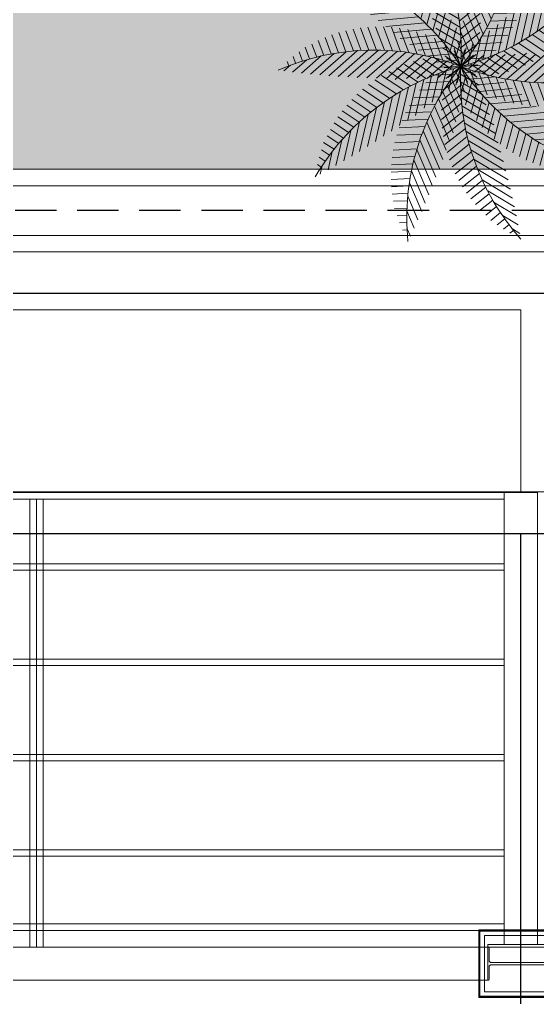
# Model space of a CAD drawing. Header units: inches. Extents: x 139 to 559, y -1 to 295.
# Drawn here: x 205.06 to 208.19, y 186.87 to 192.78 of the extents above; entities that cross this region are included whole.
import ezdxf

# ---------------------------------------------------------------- set-up
doc = ezdxf.new("R2010")
doc.units = ezdxf.units.IN
doc.header["$MEASUREMENT"] = 0
doc.linetypes.add('$0$HIDDEN', pattern=[0.375, 0.25, -0.125])
for name, color, linetype, lineweight in [('ars', 11, 'Continuous', 0), ('ARSIR', 31, 'Continuous', 5), ('ARSIR BETON', 8, 'Continuous', 5), ('ATAP', 3, 'Continuous', 20), ('besi siku', 70, 'Continuous', 9), ('DINDING2', 146, 'Continuous', 5), ('POHON', 98, 'Continuous', 5), ('RUMPUT', 93, 'Continuous', 0), ('SANITAIR', 15, 'Continuous', 9), ('WF', 6, 'Continuous', 9)]:
    doc.layers.add(name, color=color, linetype=linetype, lineweight=lineweight)
doc.layers.add('as', color=1, linetype='Continuous', plot=False)
doc.layers.add('POLYLINE TPAK', color=4, linetype='Continuous', lineweight=20, plot=False)
pattern_1 = [(86.66968846814034, (37.07979678488971, 226.1472495293129), (-0.5066041251576352, 0.5692059985833484), [0.1428749999999999, -0.9347549999999997]), (41.66968846814034, (37.07979678488971, 226.1472495293129), (-0.5066044704663831, 0.5692063865624448), [0.142875, -0.6191249999999999]), (131.6696884681403, (37.07979678488971, 226.1472495293129), (-0.5692063865624448, -0.5066044704663831), [0.142875, -0.6191249999999999])]

# ---------------------------------------------------------------- blocks, each defined once
blk = doc.blocks.new('A$C08441736')
at = {"color": 82}
for p, q in [((0.00566543442131916, 0.7472691270879961), (-0.01974977966399287, 0.7762908332818126)), ((0.02946861037508409, 0.6757506528826956), (-0.02457915258065034, 0.7374679491316772)), ((0.002807607753356147, 0.754835075970675), (0.02185684412925323, 0.7619937811421488)), ((0.01379679417151334, 0.7247020872500829), (0.04359233046906254, 0.735899253140165)), ((0.0458468585029489, 0.6127107251555899), (-0.02907458873705928, 0.6982637416328613)), ((0.02386531215934951, 0.694223111229878), (0.0635082221866233, 0.7091209212745626)), ((0.05716982247656041, 0.5554434409701418), (-0.03322720528564879, 0.6586680674360558)), ((0.03300972796386568, 0.663396857505286), (0.08471192071885575, 0.6828265473546931)), ((0.04122395243398194, 0.6322210377726624), (0.09819646773402912, 0.6536313154269715)), ((0.06473037586848869, 0.5024724642686946), (-0.03702761772409349, 0.6186702103510975)), ((0.04849915342044239, 0.6006923329093283), (0.1130781847703284, 0.624961140150246)), ((0.06932718250917508, 0.4528857985220568), (-0.04046589991924911, 0.578258835697877)), ((0.05482362643432789, 0.5688063443670286), (0.1263643101218606, 0.5956913413390156)), ((0.06018261905938743, 0.5365575281860621), (0.1380715917463536, 0.565828212877685)), ((-0.2666918404893454, 0.4694586146897332), (-0.2208832146974167, 0.538921085503855)), ((-0.2439793741864275, 0.4456416042565444), (-0.1947852091228128, 0.5202377790136552)), ((0.07149513377830788, 0.4060726497225474), (-0.0435315398944694, 0.5374219398200448)), ((0.06455810279627648, 0.5039391092543698), (0.1482035497565011, 0.5353730776249903)), ((-0.2218580361830151, 0.4209282291858905), (-0.1696193169514689, 0.5001410509472464)), ((-0.200342836100985, 0.395295729453753), (-0.1453990903044861, 0.4786103513798315)), ((0.07161347919416881, 0.3615999517524948), (-0.04621339081740766, 0.4961467941175514)), ((0.0679284837784611, 0.4709429725944596), (0.1567506238249644, 0.5043223428088395)), ((0.07026824096025602, 0.4375595273945145), (0.163689771112706, 0.4726673489277514)), ((-0.2101127245220167, 0.4071418029772511), (-0.372629616358495, 0.4440359660337253)), ((-0.1794513575636968, 0.3687174419174998), (-0.1221465939953446, 0.4556122220612632)), ((-0.1592040857932985, 0.3411623035595841), (-0.09989339580207994, 0.4310987948045896)), ((0.06996276013348961, 0.3191473536054466), (-0.04849961653441926, 0.4544198828524945)), ((0.07154747668954241, 0.4037775381134943), (0.1689834745446868, 0.4403939970606863)), ((-0.1808427366245919, 0.3705434598219259), (-0.3511064460506782, 0.4091962853047686)), ((-0.1396248141135347, 0.3125942350821512), (-0.07868207214907451, 0.4050055083272164)), ((0.06675740367071836, 0.2784700003873045), (-0.05037763088962442, 0.4122268338572002)), ((0.07173135968986184, 0.3695839151537894), (0.1725780590376136, 0.4074821161053161)), ((-0.1546065971754947, 0.3346338530685725), (-0.3290151870935644, 0.3742276385647984)), ((-0.1207411503147712, 0.2829713730740712), (-0.05856840823259885, 0.3772477720635225)), ((-0.1025851512842938, 0.2522451076816979), (-0.03962458334714516, 0.3477161360561434)), ((0.06216561230936855, 0.239375821174622), (-0.05183402993761547, 0.3695523411277806)), ((0.07077943387875986, 0.3349634551150816), (0.1744011313708283, 0.3739045006811985)), ((0.2176884335036204, 0.1860479453779104), (0.2015444940145606, 0.363109742610178)), ((-0.1309890458361884, 0.2993187113926867), (-0.3063383194862928, 0.3391260484687246)), ((-0.109672685363675, 0.2645259800958651), (-0.2830572130666493, 0.3038872856454526)), ((-0.0851941248928895, 0.2203588666581467), (-0.02194381955201449, 0.3162692418936382)), ((0.05632212910661626, 0.201710952482209), (-0.05285451600304211, 0.3263800781075639)), ((0.0652728234988227, 0.2643686178915085), (0.1723254554351827, 0.3045990090074687)), ((0.06864475738896336, 0.2998985172383688), (0.174357839285591, 0.3396255052988132)), ((0.1909946142659727, 0.1571190772575214), (0.1752828049587184, 0.329441402647613)), ((-0.09040854061795085, 0.2301991374878546), (-0.2591520271716353, 0.2685068459191602)), ((-0.06861165347830298, 0.1872465633918048), (-0.005647303296973114, 0.2827233270185147)), ((0.04933677223766404, 0.1653499926192856), (-0.05773778463544272, 0.2876187376305334)), ((0.06060019717440474, 0.228349918181625), (0.1681454731998504, 0.2687654450016511)), ((0.1371045743162791, 0.1047715269317349), (0.1223472032746941, 0.2666258649524905)), ((0.1641282827016711, 0.1300822716430443), (0.1490811948779044, 0.2951141348380558)), ((-0.07299716348839803, 0.1962929053761992), (-0.2346015982297304, 0.2329799247907538)), ((-0.1984471868928999, 0.1281982177935803), (-0.2036513190779949, 0.2429689379783546)), ((-0.1655687621803764, 0.1111567338722715), (-0.1707493664402972, 0.2254085746709831)), ((0.04130033747129276, 0.1301892616360024), (-0.05352556702227704, 0.2384712352025399)), ((-0.05288891597233891, 0.1528305920825241), (0.009105190539571244, 0.2468361148369374)), ((0.05455277482815408, 0.1918145699722003), (0.1616118377610208, 0.2320473778573693)), ((0.1099360028843096, 0.08104959586829173), (0.09686678179357529, 0.2243888208647011)), ((-0.05727599994051528, 0.1627703811657349), (-0.2157689012499605, 0.1987510283349651)), ((-0.1326195999610296, 0.09255522143683195), (-0.137720374150896, 0.2050465084469934)), ((-0.09959472175923947, 0.07228388634386779), (-0.1045466232503537, 0.1814919694988762)), ((0.03228879813110013, 0.09614200537512763), (-0.05314224404918914, 0.1936959585963825)), ((-0.03808642008185608, 0.1170192011278894), (0.02209830816702548, 0.2082810509906796)), ((0.04704353628967006, 0.1547298710734003), (0.152452881917973, 0.1943427150100676)), ((0.08263303930145408, 0.05880163686603056), (0.07085864933672183, 0.1879395495720353)), ((-0.2084497039024756, 0.1330942074615751), (-0.3674827582795341, 0.0649008617813762)), ((-0.04311065310889493, 0.1296010544289344), (-0.1834729685027166, 0.1614657430321106)), ((-0.0664881917291849, 0.05021182083096416), (-0.07120346261518751, 0.1542013076864842)), ((0.02236636693141241, 0.0631348991532067), (-0.05225500005033263, 0.1483452531189371)), ((-0.02427630925884795, 0.07970299492074169), (0.03303244322840831, 0.1666038237105476)), ((0.03796959955702172, 0.1170571584173397), (0.1403024369584731, 0.1555138502165159)), ((0.05520453357728686, 0.03793058572341489), (0.04491996894924247, 0.1507285491961639)), ((-0.1744340207131542, 0.1158976401668802), (-0.3267388437476984, 0.05058935890019332)), ((-0.1420112868810523, 0.09801801646857615), (-0.2913836313021894, 0.03396718151438043)), ((-0.03038866646942191, 0.09675939557742495), (-0.1568446064467251, 0.1254670949203301)), ((-0.01901499167739419, 0.06422382698269011), (-0.1294703351128017, 0.08929911241990252)), ((0.01158777512872604, 0.03110544519077084), (-0.05084354363143864, 0.1023959479686183)), ((-0.03329285898968129, 0.02618132102906184), (-0.03765503533060026, 0.1223837429535486)), ((-0.01154549432744162, 0.04075018516845842), (0.04147179572232251, 0.1211436023264926)), ((0.02765802895538512, 0.01835371044935618), (0.01905353725850189, 0.1127251471825726)), ((0.0272082982269601, 0.07875033395588431), (0.1246510784902195, 0.1153693417328074)), ((0.06695644472972218, -0.001761922239592681), (0.1249370365837962, 0.09553866255534753)), ((0.1014142680523294, -0.0009989583318413511), (0.1677939470728966, 0.1103966204414351)), ((0.1365798517828074, 0.0009517392532594475), (0.2102593123450726, 0.1245975036519857)), ((-0.1992842312047717, -0.007391189908092856), (-0.2706309751609296, 0.08199540815473581)), ((-0.1110548394786971, 0.07950964940775544), (-0.2433399320319482, 0.02278582504208476)), ((-0.161694104339016, -0.003073097961526829), (-0.2319414368590564, 0.08493610510473634)), ((-0.08145869335140878, 0.06041798539996412), (-0.2006376601337222, 0.009314065454344638)), ((-0.1230612248246859, -6.141618461915309e-05), (-0.1912582979951011, 0.08537912434360319)), ((-0.08330384480947411, 0.001541437820726751), (-0.148242065856462, 0.08289913323579677)), ((-0.04232348310050116, 0.001612082126875986), (-0.1023989227347981, 0.07687745344270765)), ((-0.008908614943104763, 0.03197595710442906), (-0.1013201189626472, 0.05295497694084384)), ((1.894704264335178e-14, -1.880081052944987e-13), (-0.0529633832140553, 0.06635504838595584)), ((1.894789002596298e-14, -1.860837407444866e-13), (-0.04888597462231965, 0.05582303527801274)), ((1.894704264335178e-14, -1.880081052944987e-13), (-0.006737627381290692, 0.0738962391444137)), ((1.894704264335178e-14, -1.880081052944987e-13), (-0.003845758243248748, 0.08481345737150472)), ((1.894704264335178e-14, -1.880081052944987e-13), (0.04674081566398187, 0.07087600834448317)), ((1.894704264335178e-14, -1.880081052944987e-13), (0.03798426451583729, 0.06374359129837201)), ((0.01461185675095773, 0.03975386362128421), (0.1047578103838111, 0.07363072313024543)), ((0.03316385578291256, -0.001408517864099476), (0.08167281452160252, 0.07999717155953721)), ((0.06830026056613134, 0.04771772204520906), (0.1686572385031047, 0.02006769247275918)), ((0.0995225227043431, 0.07238325981776446), (0.2049158035362443, 0.04334564438093465)), ((-0.1014142680522915, 0.0009989583314653347), (-0.1677939470728587, -0.1103966204418111)), ((-0.05313326976122303, 0.04078143579230484), (-0.1572324026970039, -0.003856254058410107)), ((-0.03518797518921551, -0.0235729173552091), (-0.1280299020656827, 0.002006589685229696)), ((-0.06695644472968436, 0.001761922239216664), (-0.1249370365837583, -0.09553866255572348)), ((-0.02600221689933929, 0.02063274022693533), (-0.1130958525943055, -0.01671299540492519)), ((1.894704264335178e-14, -1.880081052944987e-13), (-0.0818507959562948, 0.02255126624202327)), ((-0.03316385578287466, 0.001408517863723459), (-0.0816728145215647, -0.07999717155991322)), ((1.894704264335178e-14, -1.880081052944987e-13), (-0.07236154113076028, 0.01642732929051107)), ((1.894789002596298e-14, -1.860837407444866e-13), (0.0794739866494738, 0.02986633311671155)), ((1.894704264335178e-14, -1.880081052944987e-13), (0.06819745840560268, 0.02924305814128713)), ((0.02600221689937713, -0.02063274022731134), (0.1130958525943282, 0.01671299540454924)), ((0.03518797518925335, 0.02357291735483309), (0.1280299020657205, -0.00200658968560566)), ((0.05313326976126087, -0.04078143579268079), (0.1572324026970265, 0.003856254058034097)), ((0.1230612248247237, 6.141618424319036e-05), (0.1912582979951389, -0.08537912434397919)), ((0.1616941043390538, 0.003073097961150812), (0.2319414368590942, -0.08493610510511235)), ((-0.2092430108197768, -0.0087665843703575), (-0.2940729563988652, -0.1511246226212385)), ((-0.1725030890191331, -0.004173899009777032), (-0.2556997179623468, -0.143790974142743)), ((-0.1365798517827696, -0.0009517392536354101), (-0.2102593123450347, -0.1245975036523617)), ((-0.06830026056609352, -0.04771772204558507), (-0.1686572385030668, -0.0200676924731352)), ((-0.01461185675091989, -0.03975386362166015), (-0.1047578103837733, -0.07363072313062144)), ((1.894621879914643e-14, -1.898790152736771e-13), (-0.07947398664943592, -0.02986633311708757)), ((1.894704264335178e-14, -1.880081052944987e-13), (-0.06819745840558004, -0.02924305814166313)), ((-0.05520453357724902, -0.03793058572379085), (-0.04491996894920457, -0.1507285491965398)), ((1.894704264335178e-14, -1.880081052944987e-13), (-0.04674081566394403, -0.07087600834485912)), ((0.01154549432747946, -0.04075018516883443), (-0.04147179572228465, -0.1211436023268686)), ((1.894704264335178e-14, -1.880081052944987e-13), (-0.03798426451579944, -0.06374359129874796)), ((-0.02765802895534727, -0.01835371044973219), (-0.01905353725846404, -0.1127251471829486)), ((-0.01158777512868821, -0.03110544519114685), (0.05084354363147653, -0.1023959479689942)), ((1.894704264335178e-14, -1.880081052944987e-13), (0.07236154113079812, -0.01642732929088709)), ((1.894704264335178e-14, -1.880081052944987e-13), (0.003845758243286589, -0.08481345737188073)), ((1.894704264335178e-14, -1.880081052944987e-13), (0.05296338321409319, -0.06635504838633179)), ((1.894704264335178e-14, -1.880081052944987e-13), (0.08185079595633261, -0.02255126624239929)), ((1.894704264335178e-14, -1.880081052944987e-13), (0.006737627381328533, -0.07389623914478972)), ((1.894621879914643e-14, -1.898790152736771e-13), (0.04888597462235755, -0.05582303527838876)), ((0.008908614943142603, -0.03197595710480507), (0.101320118962685, -0.05295497694121985)), ((0.03329285898971913, -0.02618132102943786), (0.0376550353306381, -0.1223837429539246)), ((0.042323483100539, -0.001612082127252002), (0.102398922734836, -0.07687745344308365)), ((0.08145869335144662, -0.06041798540034014), (0.2006376601337449, -0.009314065454720648)), ((0.08330384480951193, -0.001541437821102714), (0.1482420658564999, -0.08289913323617279)), ((-0.1290069566399915, -0.0975275983894172), (-0.2375687540865585, -0.06761700351559412)), ((-0.09952252270430527, -0.07238325981814046), (-0.2049158035362065, -0.04334564438131067)), ((-0.0272082982269222, -0.07875033395626028), (-0.1246510784901816, -0.1153693417331834)), ((-0.1099360028842717, -0.08104959586866774), (-0.09686678179353746, -0.2243888208650771)), ((-0.08263303930141624, -0.05880163686640657), (-0.07085864933668401, -0.1879395495724113)), ((0.02427630925888579, -0.07970299492111771), (-0.03303244322837047, -0.1666038237109236)), ((-0.02236636693137457, -0.06313489915358272), (0.05225500005037047, -0.1483452531193132)), ((0.01901499167743204, -0.06422382698306607), (0.1294703351128396, -0.08929911242027852)), ((0.06648819172920754, -0.05021182083134016), (0.07120346261522535, -0.1542013076868602)), ((0.0995947217592773, -0.07228388634424375), (0.1045466232503763, -0.1814919694992523)), ((-0.1832473036460108, -0.1491190622882713), (-0.2940089102437767, -0.1186023831208163)), ((-0.1568798973308638, -0.1231159303609666), (-0.2671407497786227, -0.09273721735528798)), ((-0.03796959955698388, -0.1170571584177157), (-0.1403024369584352, -0.1555138502168919)), ((-0.1371045743162412, -0.1047715269321109), (-0.1223472032746563, -0.2666258649528666)), ((-0.03228879813106229, -0.09614200537550363), (0.05314224404922698, -0.1936959585967586)), ((0.03808642008189392, -0.1170192011282654), (-0.02209830816698764, -0.2082810509910556)), ((0.03038866646945975, -0.09675939557780096), (0.156844606446763, -0.1254670949207062)), ((0.1326195999610523, -0.0925552214372079), (0.1377203741509186, -0.2050465084473693)), ((0.1655687621804142, -0.1111567338726474), (0.170749366440335, -0.2254085746713592)), ((0.1984471868929226, -0.1281982177939563), (0.2036513190780176, -0.2429689379787305)), ((-0.208198798247044, -0.1755123016258908), (-0.3184530273680514, -0.1451354134577721)), ((-0.1909946142659348, -0.1571190772578974), (-0.1752828049586806, -0.3294414026479889)), ((-0.1641282827016333, -0.1300822716434203), (-0.1490811948778664, -0.2951141348384319)), ((-0.04704353628963222, -0.1547298710737763), (-0.1524528819179351, -0.1943427150104436)), ((-0.0493367722376262, -0.1653499926196616), (0.05773778463548056, -0.2876187376309095)), ((-0.04130033747125492, -0.1301892616363784), (0.05352556702231488, -0.2384712352029159)), ((0.05288891597237674, -0.1528305920829001), (-0.009105190539533351, -0.2468361148373134)), ((0.04311065310893277, -0.1296010544293104), (0.1834729685027544, -0.1614657430324866)), ((0.05727599994055312, -0.1627703811661109), (0.2157689012499985, -0.1987510283353411)), ((-0.2176884335035826, -0.1860479453782864), (-0.2015444940145227, -0.363109742610554)), ((-0.05455277482811623, -0.1918145699725763), (-0.161611837760983, -0.2320473778577454)), ((-0.05632212910657841, -0.201710952482585), (0.05285451600308001, -0.32638007810794)), ((0.06861165347834079, -0.1872465633921809), (0.005647303297010955, -0.2827233270188906)), ((-0.2441911696789043, -0.2170725541608021), (-0.2278642914922323, -0.396140767150665)), ((-0.0606001971743669, -0.228349918182001), (-0.1681454731998125, -0.2687654450020271)), ((-0.06216561230933071, -0.2393758211749979), (0.05183402993765331, -0.3695523411281566)), ((0.08519412489292738, -0.2203588666585228), (0.02194381955205233, -0.3162692418940143)), ((0.1025851512843316, -0.252245107682074), (0.03962458334718306, -0.3477161360565194)), ((-0.06864475738892553, -0.2998985172387449), (-0.1743578392855532, -0.3396255052991892)), ((-0.06527282349878487, -0.2643686178918845), (-0.1723254554351449, -0.3045990090078449)), ((-0.06675740367068055, -0.2784700003876805), (0.05037763088966226, -0.4122268338575761)), ((0.1207411503148091, -0.2829713730744472), (0.05856840823263669, -0.3772477720638985)), ((-0.07077943387872196, -0.3349634551154577), (-0.1744011313707905, -0.3739045006815744)), ((-0.06996276013345179, -0.3191473536058225), (0.04849961653445711, -0.4544198828528705)), ((0.1396248141135725, -0.3125942350825272), (0.0786820721491124, -0.4050055083275924)), ((-0.07173135968982401, -0.3695839151541656), (-0.1725780590375757, -0.4074821161056921)), ((-0.071613479194131, -0.361599951752871), (0.0462133908174455, -0.4961467941179275)), ((-0.0715474766895046, -0.4037775381138702), (-0.168983474544649, -0.4403939970610622)), ((-0.07149513377826998, -0.4060726497229234), (0.0435315398945073, -0.5374219398204205)), ((-0.07026824096021819, -0.4375595273948904), (-0.1636897711126681, -0.4726673489281273)), ((-0.06792848377842325, -0.4709429725948356), (-0.1567506238249265, -0.5043223428092157)), ((-0.06932718250913726, -0.4528857985224329), (0.04046589991928696, -0.5782588356982526)), ((-0.06455810279623866, -0.5039391092547456), (-0.1482035497564632, -0.5353730776253665)), ((-0.06473037586845086, -0.5024724642690706), (0.03702761772413133, -0.6186702103514737)), ((-0.06018261905934958, -0.5365575281864384), (-0.1380715917463158, -0.5658282128780614)), ((-0.05716982247652257, -0.555443440970518), (0.03322720528568663, -0.6586680674364314)), ((-0.05482362643429005, -0.568806344367405), (-0.1263643101218227, -0.5956913413393919)), ((-0.04849915342040454, -0.600692332909704), (-0.1130781847702906, -0.6249611401506217)), ((-0.0412239524339441, -0.6322210377730381), (-0.0981964677339913, -0.6536313154273468)), ((-0.04584685850291106, -0.6127107251559655), (0.02907458873709712, -0.698263741633237)), ((-0.03300972796382784, -0.6633968575056617), (-0.08471192071881792, -0.6828265473550683)), ((-0.02946861037504625, -0.6757506528830713), (0.02457915258068824, -0.737467949132053)), ((-0.02386531215931166, -0.6942231112302543), (-0.06350822218658542, -0.7091209212749394)), ((-0.01379679417147544, -0.7247020872504593), (-0.0435923304690247, -0.7358992531405402)), ((-0.002807607753318306, -0.7548350759710502), (-0.02185684412921539, -0.7619937811425244)), ((-0.005665434421281318, -0.7472691270883718), (0.01974977966403072, -0.7762908332821878))]:
    blk.add_line(p, q, dxfattribs=at)
at = {"color": 60}
for p, q in [((-0.4346503396685519, 0.6078834819865543), (-0.4722702106763222, 0.6164238474799085)), ((-0.4414095231827273, 0.6123246748421789), (-0.430206148550073, 0.6293130491928041)), ((-0.4148073582386272, 0.5944058565871884), (-0.3972837919950631, 0.6209779309009567)), ((-0.3887466634686426, 0.5756659734013995), (-0.3654315885858285, 0.6110200727785069)), ((-0.363229458356432, 0.5561019630160045), (-0.3328219909212946, 0.6022106987121744)), ((-0.3733556613975053, 0.5640149767260447), (-0.4533577366831734, 0.5821768402535614)), ((-0.3382593240975297, 0.5357083950413065), (-0.3047522364602044, 0.5865172777972973)), ((-0.3138414551194256, 0.5144773928435397), (-0.2758607682640374, 0.5720698725694441)), ((-0.3230514405004126, 0.5226414965785995), (-0.4339509659352039, 0.5478176190606636)), ((-0.2899827351508087, 0.4923985181964611), (-0.2479077109864554, 0.5561994964509658)), ((-0.2802301051360021, 0.4829667616867919), (-0.4140367499466888, 0.5133431989660305)), ((-0.2429779300504193, 0.4445563231096279), (-0.3936011976771809, 0.478750426461771)), ((-0.5563052948824146, 0.2317495751548699), (-0.5594302839842005, 0.3006673576068714)), ((-0.5240255480589879, 0.2279111940848522), (-0.5274874125711245, 0.3042583484441464)), ((-0.491699081493399, 0.2230424666932987), (-0.49546814067111, 0.3061644207214747)), ((-0.4593250227838573, 0.2171241532336738), (-0.4633726386229604, 0.3063893310507857)), ((-0.4269023269998735, 0.2101332090525522), (-0.4312004438009683, 0.3049228767928281)), ((-0.3944297591742044, 0.202042398469275), (-0.3989504411586888, 0.3017404669722721)), ((-0.6849691985851705, 0.2370667918199288), (-0.6864110090965113, 0.2688641453210852)), ((-0.6528706266647502, 0.2372239999003084), (-0.6547889530813504, 0.2795303242894115)), ((-0.620727337299771, 0.2363950198650831), (-0.6232292142329074, 0.2915708315503603)), ((-0.588539035835346, 0.2345733534627402), (-0.5912959444741592, 0.2953735750380471)), ((-0.3619058725549101, 0.1928198151538613), (-0.3666208152391661, 0.2968020639242324)), ((-0.329328981651264, 0.1824282876857593), (-0.3342089686970002, 0.2900503863975439)), ((-0.2966971287873315, 0.1708246419350327), (-0.3017113984133021, 0.2814081774230847)), ((-0.2640080424390449, 0.157958782238638), (-0.2691235144728948, 0.2707742120800619)), ((-0.7089444572266999, 0.2363070079658156), (-0.7443994730843609, 0.2211039034165961)), ((-0.7170232192209041, 0.2359270600741236), (-0.717945014652461, 0.2562561220155823)), ((-0.6335707604084437, 0.2368447496239568), (-0.7089690744354248, 0.2045139658615422)), ((-0.5685550693472079, 0.2329409802396235), (-0.6730728235969493, 0.1881237856432602)), ((-0.5105916572575674, 0.2260131948754874), (-0.636698328719612, 0.1719386763844936)), ((-0.457876925206159, 0.2168347764362963), (-0.5998324981302456, 0.1559642517924772)), ((-0.4092967122546379, 0.2058834769359668), (-0.5624614845636171, 0.1402064495720067)), ((-0.3641048282554302, 0.1934792625782319), (-0.5245706234847167, 0.124671557873195)), ((-0.3217722083090735, 0.1798489962987059), (-0.4861443647148828, 0.1093662446098275)), ((-0.2819074884503658, 0.1651604948966784), (-0.4471661964509221, 0.09429759004026869)), ((-0.2442115362266202, 0.1495420263151125), (-0.4076185606130202, 0.07947312306601757)), ((-0.3404412246288664, -0.03619415831529195), (-0.4094972252768989, 0.05032248745545059)), ((-0.3064328356548943, -0.02738869459048499), (-0.3768825853563751, 0.0608741063589372)), ((-0.2715999084817916, -0.01961625158259373), (-0.342942366666614, 0.06976497706184238)), ((-0.2359001684716202, -0.01292979297101145), (-0.3075709365699105, 0.07686275796575437)), ((-0.4378579204172777, -0.06838426156197583), (-0.5001162833170136, 0.009615979962525544)), ((-0.406124644958314, -0.05672842729414657), (-0.4710583460448183, 0.02462360529919397)), ((-0.373661399998832, -0.04598713357464386), (-0.4408680748947155, 0.03821258883663761)), ((-0.4992241245611433, -0.09432734454596081), (-0.5549674696258389, -0.02448942758320402)), ((-0.4688844387791969, -0.0809255547738465), (-0.5280776570825246, -0.006765472349100759)), ((-0.3251468521595958, -0.03208341705117194), (-0.4171917849912998, -0.1865493427264099)), ((-0.2854698806958132, -0.02256189877154273), (-0.3764834724505218, -0.1752970713326047)), ((-0.2468701652410948, -0.01484818610936702), (-0.3354475660041987, -0.1634950456578043)), ((-0.5862794201218243, -0.1394987033646671), (-0.629316445558383, -0.08557986865397967)), ((-0.5579084125819138, -0.1236304597506659), (-0.6055848511913504, -0.0638991473074784)), ((-0.5288939856040719, -0.1085683226454243), (-0.5808010772511347, -0.04353664663064008)), ((-0.4521432673895602, -0.0740153395728999), (-0.5374521830281342, -0.2171771651843196)), ((-0.4082912509606168, -0.05748743685212229), (-0.4976666522472903, -0.2074734672355831)), ((-0.3660317725036853, -0.04363206421474832), (-0.4575829184543325, -0.1972693375642124)), ((-0.6140168395901312, -0.1561607362835934), (-0.6519846991089558, -0.1085927940072137)), ((-0.5459245506788617, -0.1172697304723576), (-0.6161627865019045, -0.2351405765952933)), ((-0.4978824975974162, -0.09371028489277178), (-0.5769481718542878, -0.2263949660316391)), ((-0.6676202007313253, -0.1918294786155644), (-0.6940391929577484, -0.1587305071919969)), ((-0.6411284711408209, -0.1736067861031608), (-0.6755840604894219, -0.1304391831356838)), ((-0.5968899861794228, -0.1457350731782327), (-0.6551037395485063, -0.2434269397976124)), ((-0.69349608631894, -0.210823729818719), (-0.713352550975188, -0.1859466054152893)), ((-0.6517833632214599, -0.1807921217775889), (-0.6937783227259042, -0.251266292315614)), ((-0.2541483438338258, -0.2293880202834584), (-0.3608690303834959, -0.1999846823218154)), ((-0.2318107009195955, -0.202274620993601), (-0.3406853184016512, -0.1722778389566167)), ((-0.7124458882600825, -0.2255307113181309), (-0.7321934379816866, -0.2586702167066561)), ((-0.7187584162395336, -0.2305866727764757), (-0.7314532872111205, -0.2146819339464287)), ((-0.2952176066566393, -0.2846083386441922), (-0.3955675993456801, -0.2569602336246496)), ((-0.2752678638307094, -0.2568370328548024), (-0.3791305610373901, -0.2282211188618342)), ((-0.2704796405642869, -0.2504471591975931), (-0.2542403500156027, -0.4285547377269868)), ((-0.3140392383043259, -0.312690457972206), (-0.4102547035755286, -0.2861814845578732)), ((-0.2965242931080978, -0.2864958893311791), (-0.2806709349187787, -0.4603706796242677)), ((-0.331768631740796, -0.3410735072351502), (-0.423247154057986, -0.3158696410037347)), ((-0.3222864621661106, -0.3256428120538776), (-0.3071544149037746, -0.4916064844206778)), ((-0.3640693636594019, -0.3987097028352407), (-0.4442877430237913, -0.3766081947261427)), ((-0.3484365787600016, -0.3697490027776745), (-0.4345835898821888, -0.3460140572455189)), ((-0.3477138783101615, -0.3684612024883379), (-0.333689253677141, -0.5222790017136537)), ((-0.3786892261080589, -0.4279494800062646), (-0.4523694597285379, -0.4076493406398701)), ((-0.372732821033868, -0.4157596046313969), (-0.3602740024433135, -0.5524041214500148)), ((-0.4049610802862936, -0.4872467324778954), (-0.4636374588290114, -0.4710804066751427)), ((-0.3923147337792898, -0.4574632185855199), (-0.4588251146085605, -0.439138493841835)), ((-0.3972332158355573, -0.46874528199504), (-0.3869072931496984, -0.5819968480132836)), ((-0.4166403201613288, -0.517296700457711), (-0.4698887578966611, -0.5026258633287484)), ((-0.4273615496945791, -0.5476106163445356), (-0.4681900506488457, -0.5363616799776756)), ((-0.4210368745856009, -0.5293725475583927), (-0.4135878323929841, -0.6110713670554606)), ((-0.4371310401439066, -0.5781867523017277), (-0.467817664342799, -0.5697320729757973)), ((-0.4459523279547244, -0.6090241339792879), (-0.4655712652379818, -0.6036187879115458)), ((-0.4438172051232492, -0.6012233643855909), (-0.4403143959096517, -0.6396411059253447))]:
    blk.add_line(p, q, dxfattribs=at)
for p, q in [((0.4210368745856388, 0.5293725475580164), (0.4135878323930219, 0.6110713670550849)), ((0.443817205123287, 0.6012233643852146), (0.4403143959096895, 0.6396411059249685)), ((0.4459523279547622, 0.6090241339789123), (0.4655712652380195, 0.6036187879111705)), ((0.3972332158355951, 0.4687452819946641), (0.3869072931497362, 0.5819968480129079)), ((0.4371310401439444, 0.578186752301352), (0.4678176643428367, 0.5697320729754211)), ((0.3477138783101993, 0.3684612024879618), (0.3336892536771788, 0.5222790017132776)), ((0.3727328210339059, 0.4157596046310209), (0.3602740024433514, 0.5524041214496391)), ((0.4166403201613667, 0.517296700457335), (0.469888757896699, 0.5026258633283724)), ((0.4273615496946168, 0.5476106163441588), (0.4681900506488836, 0.5363616799772989)), ((0.3222864621661484, 0.3256428120535016), (0.3071544149038124, 0.4916064844203019)), ((0.4049610802863314, 0.4872467324775193), (0.4636374588290492, 0.4710804066747669)), ((0.2965242931081357, 0.2864958893308029), (0.2806709349188165, 0.4603706796238918)), ((0.3923147337793276, 0.4574632185851439), (0.4588251146085983, 0.439138493841459)), ((0.2704796405643247, 0.2504471591972171), (0.2542403500156405, 0.4285547377266107)), ((0.3640693636594397, 0.3987097028348645), (0.4442877430238291, 0.3766081947257667)), ((0.3786892261080968, 0.4279494800058887), (0.4523694597285758, 0.4076493406394942)), ((0.3484365787600394, 0.3697490027772984), (0.4345835898822267, 0.3460140572451428)), ((0.3140392383043638, 0.3126904579718301), (0.4102547035755663, 0.2861814845574973)), ((0.3317686317408338, 0.3410735072347742), (0.4232471540580238, 0.3158696410033587)), ((0.2952176066566772, 0.284608338643816), (0.3955675993457179, 0.2569602336242737)), ((0.7124458882601197, 0.2255307113177548), (0.7321934379817249, 0.2586702167062801)), ((0.2541483438338636, 0.2293880202830823), (0.3608690303835338, 0.1999846823214394)), ((0.2752678638307473, 0.2568370328544263), (0.3791305610374278, 0.2282211188614582)), ((0.4521432673895981, 0.07401533957252389), (0.5374521830281724, 0.2171771651839435)), ((0.4978824975974539, 0.09371028489239577), (0.5769481718543261, 0.226394966031263)), ((0.5459245506788996, 0.1172697304719816), (0.6161627865019422, 0.2351405765949172)), ((0.59688998617946, 0.1457350731778567), (0.6551037395485446, 0.2434269397972364)), ((0.651783363221497, 0.1807921217772128), (0.6937783227259419, 0.251266292315238)), ((0.718758416239572, 0.2305866727760996), (0.7314532872111578, 0.2146819339460527)), ((0.2081987982470818, 0.1755123016255148), (0.3184530273680892, 0.145135413457396)), ((0.2318107009196335, 0.2022746209932249), (0.3406853184016891, 0.1722778389562407)), ((0.2854698806958511, 0.02256189877116677), (0.3764834724505595, 0.1752970713322287)), ((0.3251468521596336, 0.03208341705079592), (0.4171917849913377, 0.1865493427260339)), ((0.3660317725037233, 0.04363206421437232), (0.4575829184543703, 0.1972693375638365)), ((0.4082912509606546, 0.05748743685174628), (0.497666652247328, 0.2074734672352071)), ((0.6411284711408594, 0.1736067861027848), (0.6755840604894607, 0.1304391831353078)), ((0.6676202007313635, 0.1918294786151884), (0.6940391929577862, 0.1587305071916209)), ((0.6934960863189783, 0.2108237298183429), (0.7133525509752264, 0.1859466054149133)), ((0.1832473036460486, 0.1491190622878953), (0.2940089102438145, 0.1186023831204403)), ((0.2092430108198146, 0.008766584369981484), (0.294072956398903, 0.1511246226208625)), ((0.2468701652411326, 0.014848186108991), (0.3354475660042364, 0.1634950456574283)), ((0.5862794201218626, 0.1394987033642911), (0.6293164455584208, 0.08557986865360372)), ((0.6140168395901695, 0.1561607362832174), (0.6519846991089936, 0.1085927940068377)), ((0.1568798973309017, 0.1231159303605907), (0.2671407497786605, 0.09273721735491203)), ((0.4992241245611811, 0.09432734454558485), (0.5549674696258761, 0.02448942758282805)), ((0.5288939856041098, 0.1085683226450482), (0.5808010772511726, 0.04353664663026406)), ((0.5579084125819516, 0.1236304597502899), (0.605584851191388, 0.06389914730710237)), ((0.3736613999988698, 0.04598713357426791), (0.4408680748947533, -0.03821258883701362)), ((0.4061246449583518, 0.05672842729377055), (0.4710583460448561, -0.02462360529956994)), ((0.4378579204173155, 0.06838426156159981), (0.5001162833170516, -0.009615979962901559)), ((0.4688844387792347, 0.08092555477347049), (0.5280776570825624, 0.006765472348724742)), ((0.1992842312048095, 0.00739118990771684), (0.2706309751609675, -0.08199540815511178)), ((0.235900168471658, 0.01292979297063549), (0.3075709365699483, -0.07686275796613037)), ((0.2715999084818294, 0.01961625158221772), (0.3429423666666518, -0.0697649770622184)), ((0.3064328356549322, 0.02738869459010897), (0.3768825853564128, -0.06087410635931321)), ((0.3404412246289042, 0.03619415831491594), (0.4094972252769367, -0.05032248745582661)), ((0.1420112868810749, -0.09801801646895214), (0.2913836313022273, -0.03396718151475638)), ((0.1744340207131768, -0.1158976401672562), (0.3267388437477362, -0.05058935890056934)), ((0.2084497039024983, -0.1330942074619511), (0.3674827582795719, -0.06490086178175221)), ((0.2442115362266581, -0.1495420263154885), (0.4076185606130427, -0.07947312306639358)), ((0.2819074884503884, -0.1651604948970545), (0.4471661964509447, -0.09429759004064463)), ((0.3217722083091114, -0.1798489962990819), (0.4861443647149206, -0.1093662446102035)), ((0.3641048282554528, -0.193479262578608), (0.5245706234847395, -0.1246715578735709)), ((0.2640080424390825, -0.157958782239014), (0.2691235144729175, -0.2707742120804379)), ((0.2966971287873541, -0.1708246419354087), (0.3017113984133247, -0.2814081774234606)), ((0.4092967122546757, -0.2058834769363428), (0.5624614845636399, -0.1402064495723827)), ((0.4578769252061968, -0.2168347764366723), (0.5998324981302683, -0.1559642517928532)), ((0.3293289816512867, -0.1824282876861354), (0.334208968697038, -0.2900503863979199)), ((0.3619058725549328, -0.1928198151542373), (0.3666208152392038, -0.2968020639246085)), ((0.394429759174227, -0.2020423984696511), (0.3989504411587266, -0.3017404669726481)), ((0.4269023269999113, -0.2101332090529282), (0.431200443800991, -0.3049228767932042)), ((0.5105916572575901, -0.2260131948758635), (0.6366983287196347, -0.1719386763848696)), ((0.5685550693472458, -0.2329409802399996), (0.673072823596987, -0.1881237856436362)), ((0.6335707604084667, -0.2368447496243328), (0.708969074435462, -0.2045139658619183)), ((0.09040854061798867, -0.2301991374882306), (0.2591520271716731, -0.2685068459195361)), ((0.4593250227838951, -0.2171241532340497), (0.4633726386229829, -0.3063893310511618)), ((0.4916990814934368, -0.2230424666936746), (0.4954681406711478, -0.3061644207218509)), ((0.5240255480590108, -0.2279111940852281), (0.5274874125711473, -0.3042583484445224)), ((0.5563052948824374, -0.231749575155246), (0.5594302839842377, -0.3006673576072473)), ((0.588539035835368, -0.2345733534631163), (0.5912959444741965, -0.2953735750384232)), ((0.6207273372997945, -0.2363950198654592), (0.6232292142329302, -0.2915708315507362)), ((0.6528706266647729, -0.2372239999006843), (0.6547889530813883, -0.2795303242897875)), ((0.6849691985851933, -0.2370667918203047), (0.6864110090965334, -0.2688641453214613)), ((0.7089444572267227, -0.2363070079661916), (0.7443994730843981, -0.2211039034169722)), ((0.7170232192209269, -0.2359270600744996), (0.7179450146524837, -0.2562561220159583)), ((0.1096726853637128, -0.2645259800962412), (0.2830572130666871, -0.3038872856458287)), ((0.1309890458362263, -0.2993187113930626), (0.3063383194863306, -0.3391260484691007)), ((0.1592040857933363, -0.3411623035599601), (0.09989339580211777, -0.4310987948049655)), ((0.1546065971755325, -0.3346338530689485), (0.3290151870936022, -0.3742276385651744)), ((0.1794513575637346, -0.3687174419178759), (0.1221465939953824, -0.4556122220616392)), ((0.1808427366246298, -0.3705434598223019), (0.3511064460507161, -0.4091962853051446)), ((0.2003428361010228, -0.395295729454129), (0.145399090304524, -0.4786103513802077)), ((0.221858036183053, -0.4209282291862666), (0.1696193169515067, -0.5001410509476226)), ((0.2101127245220545, -0.407141802977627), (0.3726296163585328, -0.4440359660341012)), ((0.2439793741864654, -0.4456416042569203), (0.1947852091228507, -0.5202377790140312)), ((0.2666918404893831, -0.4694586146901093), (0.2208832146974547, -0.5389210855042312)), ((0.2429779300504573, -0.4445563231100041), (0.3936011976772187, -0.4787504264621469)), ((0.2899827351508465, -0.4923985181968373), (0.2479077109864934, -0.5561994964513423)), ((0.3138414551194633, -0.5144773928439155), (0.2758607682640752, -0.5720698725698198)), ((0.2802301051360399, -0.482966761687168), (0.4140367499467266, -0.5133431989664067)), ((0.3382593240975675, -0.5357083950416829), (0.3047522364602423, -0.5865172777976742)), ((0.3230514405004505, -0.5226414965789756), (0.4339509659352417, -0.5478176190610399)), ((0.3632294583564698, -0.5561019630163806), (0.3328219909213325, -0.6022106987125505)), ((0.3887466634686803, -0.5756659734017756), (0.3654315885858663, -0.6110200727788831)), ((0.3733556613975431, -0.5640149767264204), (0.4533577366832112, -0.5821768402539382)), ((0.414807358238665, -0.5944058565875653), (0.397283791995101, -0.6209779309013318)), ((0.4414095231827649, -0.612324674842555), (0.4302061485501108, -0.6293130491931801)), ((0.4346503396685897, -0.6078834819869304), (0.47227021067636, -0.6164238474802852))]:
    blk.add_line(p, q)
at = {"color": 106}
for p, q in [((0.2441911696789422, 0.2170725541604261), (0.2278642914922701, 0.3961407671502891)), ((0.172503089019171, 0.004173899009401015), (0.2556997179623846, 0.143790974142367)), ((0.1290069566400294, 0.09752759838904125), (0.2375687540865964, 0.0676170035152181)), ((0.1110548394787197, -0.07950964940813138), (0.2433399320319709, -0.02278582504246077)), ((0.2312590850178831, -0.1437725398336555), (0.2364393780809248, -0.2580175175684619)), ((0.07299716348843588, -0.1962929053765752), (0.2346015982297682, -0.2329799247911298))]:
    blk.add_line(p, q, dxfattribs=at)
at = {"color": 85}
blk.add_line((-0.2312590850178605, 0.1437725398332795), (-0.2364393780809022, 0.2580175175680859), dxfattribs=at)
at = {"color": 82}
for centre, start, end in [((-0.9753237262941856, 0.3810504743363788), 338.6598460027291, 23.6829047089455), ((-1.013029318783155, -0.2650045930739457), 14.65984600272911, 59.68290470894551), ((-0.6637921430971282, -0.8098369131049169), 50.6598460027291, 95.6829047089455), ((-0.06100893021311392, -1.045339057674182), 86.65984600272913, 131.6829047089455), ((0.565077620395048, -0.8815572119797728), 122.6598460027291, 167.6829047089456), ((0.9753237262942239, -0.3810504743367548), 158.6598460027291, 203.6829047089455)]:
    blk.add_arc(centre, 1.047117870664299, start, end, dxfattribs=at)
for centre, start, end in [((-0.5650776203949656, 0.8815572119793964), 302.6598460027291, 347.6829047089456), ((0.06100893021318217, 1.045339057673787), 266.6598460027291, 311.6829047089456), ((0.6637921430971815, 0.8098369131045331), 230.6598460027291, 275.6829047089455), ((1.013029318783208, 0.2650045930735774), 194.6598460027291, 239.6829047089456)]:
    blk.add_arc(centre, 1.047117870664299, start, end)
blk = doc.blocks.new('WF')
at = {"layer": 'ars'}
for p, q in [((-0.2540000000000759, 0.2040000000000042), (-0.2540000000000759, -0.2039999999999971)), ((0.2539999999999623, 0.2040000000000042), (-0.2540000000000759, 0.2040000000000042)), ((-0.2500000000000568, 0.2000000000000064), (-0.2500000000000568, -0.1999999999999993)), ((0.2499999999999432, 0.2000000000000064), (-0.2500000000000568, 0.2000000000000064)), ((0.2214999999999918, 0.1970000000000063), (-0.2215000000000487, 0.1970000000000063)), ((0.2499999999999432, 0.2000000000000064), (0.2499999999999432, -0.1999999999999993)), ((0.2539999999999623, 0.2040000000000042), (0.2539999999999623, -0.2039999999999971)), ((-0.2470000000000709, 0.1715000000000053), (-0.2470000000000709, -0.1714999999999982)), ((-0.2200000000000273, -0.1699999999999982), (-0.2200000000000273, 0.1700000000000053)), ((0.2199999999999704, 0.1700000000000053), (-0.2200000000000273, 0.1700000000000053)), ((0.2199999999999704, -0.1699999999999982), (0.2199999999999704, 0.1700000000000053)), ((0.2469999999999573, 0.1715000000000053), (0.2469999999999573, -0.1714999999999982)), ((0.2199999999999704, -0.1699999999999982), (-0.2200000000000273, -0.1699999999999982)), ((0.2539999999999623, -0.2039999999999971), (-0.2540000000000759, -0.2039999999999971)), ((0.2499999999999432, -0.1999999999999993), (-0.2500000000000568, -0.1999999999999993)), ((0.2214999999999918, -0.1969999999999992), (-0.2215000000000487, -0.1969999999999992))]:
    blk.add_line(p, q, dxfattribs=at)
for points in [[(-0.2200000000000273, 0.1985000000000063), (-0.2200000000000273, 0.2000000000000064), (-0.2500000000000568, 0.2000000000000064), (-0.2500000000000568, 0.1700000000000053), (-0.2485000000000355, 0.1700000000000053, 0.414213562373095), (-0.2470000000000709, 0.1715000000000053), (-0.2470000000000709, 0.1940000000000133, -0.414213562373095), (-0.2440000000000282, 0.1970000000000063), (-0.2215000000000487, 0.1970000000000063, 0.414213562373095)], [(0.2199999999999704, 0.1985000000000063), (0.2199999999999704, 0.2000000000000064), (0.2499999999999432, 0.2000000000000064), (0.2499999999999432, 0.1700000000000053), (0.2484999999999786, 0.1700000000000053, -0.414213562373095), (0.2469999999999573, 0.1715000000000053), (0.2469999999999573, 0.1940000000000133, 0.414213562373095), (0.2439999999999714, 0.1970000000000063), (0.2214999999999918, 0.1970000000000063, -0.414213562373095)], [(-0.2200000000000273, -0.1984999999999992), (-0.2200000000000273, -0.1999999999999993), (-0.2500000000000568, -0.1999999999999993), (-0.2500000000000568, -0.1699999999999982), (-0.2485000000000355, -0.1699999999999982, -0.414213562373095), (-0.2470000000000709, -0.1714999999999982), (-0.2470000000000709, -0.1940000000000062, 0.414213562373095), (-0.2440000000000282, -0.1969999999999992), (-0.2215000000000487, -0.1969999999999992, -0.414213562373095)], [(0.2199999999999704, -0.1984999999999992), (0.2199999999999704, -0.1999999999999993), (0.2499999999999432, -0.1999999999999993), (0.2499999999999432, -0.1699999999999982), (0.2484999999999786, -0.1699999999999982, 0.414213562373095), (0.2469999999999573, -0.1714999999999982), (0.2469999999999573, -0.1940000000000062, -0.414213562373095), (0.2439999999999714, -0.1969999999999992), (0.2214999999999918, -0.1969999999999992, 0.414213562373095)]]:
    blk.add_lwpolyline(points, format="xyb", close=True, dxfattribs=at)
at = {"layer": 'WF'}
blk.add_lwpolyline([(0.1919999999999504, 0.09599999999999298, -0.414213562373095), (0.1959999999999695, 0.09999999999999076), (0.1999999999999886, 0.09999999999999787), (0.1999999999999886, -0.09999999999999787), (0.1959999999999695, -0.09999999999999076, -0.414213562373095), (0.1919999999999504, -0.09599999999999298), (0.1919999999999504, -0.01950000000000429, 0.414213562373095), (0.1789999999999736, -0.006499999999999062), (-0.1790000000000305, -0.006499999999999062, 0.414213562373095), (-0.1920000000000641, -0.01950000000000429), (-0.1920000000000641, -0.09599999999999298, -0.414213562373095), (-0.1960000000000264, -0.09999999999999076), (-0.2000000000000455, -0.09999999999999787), (-0.2000000000000455, 0.09999999999999787), (-0.1960000000000264, 0.09999999999999076, -0.414213562373095), (-0.1920000000000641, 0.09599999999999298), (-0.1920000000000641, 0.0195000000000114, 0.414213562373095), (-0.1790000000000305, 0.006500000000006168), (0.1789999999999736, 0.006500000000006168, 0.414213562373095), (0.1919999999999504, 0.0195000000000114)], format="xyb", close=True, dxfattribs=at)
blk = doc.blocks.new('A.ATAP')
at = {"layer": 'ars'}
blk.add_line((24.3999997611381, 56.49999999728492), (-24.39999975278947, 56.49999999728492), dxfattribs=at)
at = {"layer": 'as'}
for p, q in [((-37.19999999108705, 56.24999999914756), (37.2000000088164, 56.24999999914756)), ((-18.59999999123016, 43.1499999974667), (-18.59999999123016, 56.24999999914758))]:
    blk.add_line(p, q, dxfattribs=at)
at = {"layer": 'ATAP'}
for p, q in [((-18.59999999403351, 57.59963679042151), (-23.43999999435016, 57.599636777383)), ((-18.59999999414993, 56.49999999728492), (-18.59999999403351, 57.59963679042151))]:
    blk.add_line(p, q, dxfattribs=at)
at = {"layer": 'besi siku'}
for p, q in [((-18.69999999113071, 56.49599999545997), (-24.3499999910847, 56.49599999545997)), ((-18.69999999113071, 56.45599999545997), (-24.3499999910847, 56.45599999545997)), ((-21.56499999110771, 56.4559999999018), (-21.5649999911077, 53.74999999990175)), ((-21.52499999110771, 56.4559999999018), (-21.52499999110771, 53.74999999990175)), ((-21.4849999911077, 56.4559999999018), (-21.48499999110771, 53.74999999990175)), ((-18.69999999113071, 56.06660838835499), (-24.3499999910847, 56.06660838835499)), ((-18.69999999113071, 56.02660838835502), (-24.3499999910847, 56.02660838835502)), ((-18.69999999113071, 55.49060343752652), (-24.34999999108468, 55.49060343752652)), ((-18.69999999113071, 55.45060343752656), (-24.34999999108468, 55.45060343752656)), ((-18.69999999113071, 54.91459848669806), (-24.34999999108468, 54.91459848669806)), ((-18.69999999113071, 54.8745984866981), (-24.34999999108468, 54.8745984866981)), ((-18.69999999113071, 54.3385935358696), (-24.34999999108468, 54.3385935358696)), ((-18.69999999113071, 54.29859353586964), (-24.34999999108468, 54.29859353586964)), ((-18.69999999113071, 53.88999999545995), (-24.34999999108468, 53.88999999545995)), ((-18.69999999113071, 53.84999999545995), (-24.34999999108468, 53.84999999545995))]:
    blk.add_line(p, q, dxfattribs=at)
at = {"layer": 'WF'}
for p, q in [((-24.24999999092159, 53.75000000115426), (-18.79999999127963, 53.75000000115426)), ((-24.24999999092159, 53.55000000115426), (-18.79999999127963, 53.55000000115426))]:
    blk.add_line(p, q, dxfattribs=at)
blk.add_lwpolyline([(-18.49999999118075, 53.76600000118719), (-18.49999999118074, 56.4960000011872), (-18.69999999118069, 56.4960000011872), (-18.69999999118074, 53.76600000118719)], dxfattribs=at)
blk.add_lwpolyline([(-18.79999999118076, 53.75000000118719), (-18.79999999118076, 53.76600000118719), (-18.39999999118072, 53.76600000118719), (-18.39999999118072, 53.75000000118719)], close=True, dxfattribs=at)
at = {"layer": 'WF', "xscale": -1, "rotation": 180}
blk.add_blockref('WF', (-18.59999999115738, 53.65000000298397), dxfattribs=at)

msp = doc.modelspace()

# ---------------------------------------------------------------- hatches: boundary and pattern name
at = {"layer": 'ARSIR'}
h = msp.add_hatch(dxfattribs=at)
h.set_pattern_fill('AR-HBONE', color=256, scale=0.003, style=0)
h.set_pattern_definition([(45, (37.07979678488971, 226.1472495293129), (4.263256414560601e-17, 0.4310522938113194), [0.9144000000000001, -0.3048]), (135, (37.29532278488971, 226.362775529313), (4.263256414560601e-17, 0.4310522938113194), [0.9144000000000001, -0.3048])])
edge = h.paths.add_edge_path()
edge.add_arc((191.2827530460387, 190.0678956543874), 15.19998324846395, 89.99999999999604, 179.9999999982171)
edge.add_line((176.0827697975748, 190.0678956548604), (176.0827697958074, 133.2715304004354))
edge.add_arc((191.2827692281026, 133.2715303999624), 15.19999943229521, 179.9999999982171, 214.2302885441299)
edge.add_line((178.7156632049422, 124.7212187714648), (179.7077968028932, 125.3962385326868))
edge.add_arc((191.2827486305766, 133.2715098016121), 13.99997883471085, 179.9999999982458, 214.2302680237529, ccw=False)
edge.add_line((177.2827697958658, 133.2715098020407), (177.2827697976046, 190.0678956548161))
edge.add_arc((191.2827530460388, 190.0678956543874), 13.99998324843415, 90, 179.9999999982458, ccw=False)
edge.add_line((191.2827530460388, 204.0678789028216), (270.5465688321954, 204.0678789028216))
edge.add_arc((270.5465688321954, 204.9086305199022), 0.8407516170806038, 270.0000000000019, 359.9969732944158)
edge.add_line((271.3873204481029, 204.9085861063758), (191.2827530460398, 205.2678789028514))
h = msp.add_hatch(dxfattribs=at)
h.set_pattern_fill('HEX', color=256, scale=0.05, style=0)
h.set_pattern_definition([(0, (37.07979678488971, 97.08052963452815), (0, -0.274963), [0.15875, -0.3175]), (240, (37.07979678488971, 97.08052963452815), (-0.2381249431007806, 0.1374814999999999), [0.1587499999999999, -0.3174999999999999]), (300.0000000000001, (37.23854678488971, 97.08052963452815), (-0.2381249431007806, -0.1374815), [0.15875, -0.3175])])
edge = h.paths.add_edge_path()
edge.add_arc((231.9822420546409, 197.4574084397437), 0.5000000000000284, 2.849776994591149e-12, 86.09598863743226)
edge.add_line((232.0162846245688, 197.9562481970133), (262.4822420546409, 197.9562481970133))
edge.add_line((262.4822420546409, 197.9562481970133), (262.4822420546409, 192.9562481970133))
edge.add_line((262.4822420546409, 192.9562481970133), (232.4822420546409, 192.9562481970133))
edge.add_line((232.4822420546409, 192.9562481970133), (232.4822420546409, 197.4574084397438))
edge = h.paths.add_edge_path()
edge.add_line((230.4973868358513, 197.1215294818778), (230.497376902508, 197.457393652005))
edge.add_arc((230.9973769022893, 197.4574084397438), 0.5000000000000006, 93.90401136256139, 180.0016945500433, ccw=False)
edge.add_line((230.9633343323615, 197.9562481970133), (227.8372766079652, 197.9562481970133))
edge.add_line((227.8372766079652, 197.9562481970133), (227.8372766079669, 194.2562481970133))
edge.add_line((227.8372766079669, 194.2562481970133), (225.5372766079669, 194.2562481970133))
edge.add_line((225.5372766079669, 194.2562481970133), (225.5372766080416, 197.9562481970133))
edge.add_line((225.5372766080416, 197.9562481970133), (191.2827530461605, 197.9562486489516))
edge.add_line((191.2827530461605, 197.9562486489516), (191.2827530461605, 192.9562481969943))
edge.add_line((191.2827530461605, 192.9562481969943), (221.2522065323975, 192.9612139333143))
edge.add_line((221.2522065323975, 192.9612139333143), (221.2659487863626, 197.4577758238827))
edge.add_line((221.2659487863626, 197.4577758238827), (221.4128436684079, 197.8102511711022))
edge.add_line((221.4128436684079, 197.8102511711022), (221.7656920716341, 197.9562476817089))
edge.add_line((221.7656920716341, 197.9562476817089), (222.4078490489645, 197.956247689836))
edge.add_line((222.4078490489645, 197.956247689836), (222.7611645699119, 197.8098011370081))
edge.add_line((222.7611645699119, 197.8098011370081), (222.9076111793155, 197.4562477464179))
edge.add_line((222.9076111793155, 197.4562477464179), (222.8770302816876, 197.1215290515632))
edge.add_line((222.8770302816876, 197.1215290515632), (224.0770302816876, 197.1215290515965))
edge.add_line((224.0770302816876, 197.1215290515965), (224.1076111792154, 192.3215294936139))
edge.add_line((224.1076111792154, 192.3215294936139), (229.2975421071212, 192.3215294973081))
edge.add_line((229.2975421071212, 192.3215294973081), (230.4975421104538, 192.3215294936139))
edge.add_line((230.4975421104538, 192.3215294936139), (230.4973868358513, 197.1215294818778))
at = {"layer": 'ARSIR BETON'}
h = msp.add_hatch(dxfattribs=at)
h.set_pattern_fill('AR-HBONE', color=256, scale=0.004, style=0)
h.set_pattern_definition([(45, (37.07979678488971, 226.1472495293129), (5.684341886080802e-17, 0.5747363917484258), [1.2192, -0.4064]), (135, (37.36716478488971, 226.4346175293129), (5.684341886080802e-17, 0.5747363917484258), [1.2192, -0.4064])])
edge = h.paths.add_edge_path()
edge.add_arc((191.2827530460388, 190.0678956543874), 13.99998324843415, 90, 180)
edge.add_line((177.2827697976046, 190.0678956543874), (177.2827697958809, 133.2715303996917))
edge.add_arc((191.2827486305768, 133.2715098016121), 13.99997883471105, 179.9999157010851, 263.1191927485166)
edge.add_line((189.6054912243188, 119.3723654047253), (189.6054912243184, 112.3226705917808))
edge.add_line((189.6054912243184, 112.3226705917808), (189.7054912243192, 112.3226705917808))
edge.add_line((189.7054912243192, 112.3226705917808), (189.705491224319, 112.2226705917809))
edge.add_line((189.705491224319, 112.2226705917809), (201.7054912243115, 112.2226705917805))
edge.add_line((201.7054912243115, 112.2226705917805), (201.7054912496359, 119.2715309675217))
edge.add_line((201.7054912496359, 119.2715309675217), (380.2200184182929, 119.2715309631573))
edge.add_arc((380.2200184175784, 133.271530397784), 13.99999943462672, 270.0000000029237, 359.9999999993218)
edge.add_line((394.2200178522052, 133.2715303976183), (394.2200178527473, 186.8365306403635))
edge.add_arc((380.0700144284386, 186.8365266512287), 14.15000342430926, 1.615268768599631e-05, 89.99998380649028)
edge.add_line((380.0700184276549, 200.9865300755374), (288.3872765684852, 200.9865301410767))
edge.add_arc((288.3872765719509, 203.9865301406582), 2.999999999581492, 180.0000000198341, 269.9999999338081, ccw=False)
edge.add_line((285.3872765723694, 203.9865301396197), (285.3985681154834, 204.9823001466166))
edge.add_line((285.3985681154834, 204.9823001466166), (271.3873246073365, 205.1475171556722))
edge.add_line((271.3873246073365, 205.1475171556722), (271.3873204512137, 204.9086303990666))
edge.add_arc((270.5465688308253, 204.90863052321), 0.8407516203884131, 270.00000009337174, 359.9999915398413, ccw=False)
edge.add_line((270.5465688321954, 204.0678789028216), (191.2827530460388, 204.0678789028216))
edge = h.paths.add_edge_path()
edge.add_line((191.2672355975751, 197.9562481935145), (265.7565847507126, 197.9584512519224))
edge.add_arc((265.7568436984304, 189.2029500703031), 8.755501185448518, 41.34299786484178, 90.00169454735197, ccw=False)
edge.add_line((272.3301992487418, 194.9865300876956), (332.5823111287879, 194.9865300876956))
edge.add_line((332.5823111287879, 194.9865300876955), (332.5823111294587, 191.871529060519))
edge.add_line((332.5823111294587, 191.8715290605191), (340.1822420460586, 191.8715290631811))
edge.add_line((340.1822420460586, 191.8715290631811), (340.1822420691279, 194.9865300704816))
edge.add_line((340.1822420691279, 194.9865300704816), (380.0700186656723, 194.9865296794636))
edge.add_arc((380.0700185857783, 186.8365304170786), 8.149999262385025, -2.2737367544323206e-13, 89.99999943833228, ccw=False)
edge.add_line((388.2200178481633, 186.8365304170786), (388.2200178481633, 163.1715301763664))
edge.add_line((388.2200178481633, 163.1715301763664), (388.2200178453184, 157.7117318763081))
edge.add_line((388.2200178453184, 157.7117318763081), (388.2200178477973, 133.271530398664))
edge.add_arc((380.2200184175098, 133.2715303978526), 7.999999430287525, -89.99999999975239, 5.811386927234707e-09, ccw=False)
edge.add_line((380.2200184175443, 125.2715309675651), (191.2827530423658, 125.2715309667489))
edge.add_arc((191.1850453941413, 133.1732207511342), 7.902293858948923, 180.1231675278102, 270.7084498023279, ccw=False)
edge.add_line((183.2827697939069, 133.1562333699121), (183.2674892419708, 189.9541127231707))
edge.add_arc((191.2674722009004, 189.9562649485785), 7.999983248434781, 90.00169455004323, 180.015414211516, ccw=False)
at = {"layer": 'RUMPUT'}
h = msp.add_hatch(dxfattribs=at)
h.set_pattern_fill('GRASS', color=256, scale=0.03, angle=356.6696884681404, style=0)
h.set_pattern_definition(pattern_1)
edge = h.paths.add_edge_path()
edge.add_line((173.8596473018068, 124.7086841961878), (178.5194686754951, 124.7086841961878))
edge.add_line((178.5194686754951, 124.7086841961878), (178.576989384379, 124.7478196964552))
edge.add_arc((191.2745198704961, 133.2689901792037), 15.29175028706457, 179.9904195417624, 213.8651193647624, ccw=False)
edge.add_line((175.9827697972054, 133.2715471210163), (175.9827697975748, 190.0678956543905))
edge.add_arc((191.2827115528424, 190.0679371475861), 15.29994175532382, 89.99902697357118, 180.0001553852311, ccw=False)
edge.add_line((191.282971384331, 205.3678789007036), (269.9053067584439, 205.0253270853659))
edge.add_line((269.9053067584439, 205.0253270853659), (167.2318890602109, 206.0180894513984))
edge.add_line((167.2318890602109, 206.0180894513984), (167.5209522787765, 198.8984623769369))
edge.add_line((167.5209522787765, 198.8984623769369), (170.7476549029263, 161.1322737417141))
edge.add_line((170.7476549029263, 161.1322737417141), (173.8596473018068, 124.7086841961878))
h = msp.add_hatch(dxfattribs=at)
h.set_pattern_fill('GRASS', color=256, scale=0.03, angle=356.6696884681404, style=0)
h.set_pattern_definition(pattern_1)
edge = h.paths.add_edge_path()
edge.add_line((222.8076111792173, 191.8715291200184), (222.8076111793155, 197.4562477464109))
edge.add_arc((222.4076111793156, 197.4562477464179), 0.3999999999999773, 359.9999999989924, 450.000000000004)
edge.add_line((222.4076111793155, 197.8562477464179), (221.7659464513364, 197.8562477464179))
edge.add_arc((221.7659464513364, 197.4562477464179), 0.4000000000000021, 90, 179.8248949484122)
edge.add_line((221.3659483193573, 197.4574702083898), (221.3518862075982, 192.8562486040339))
edge.add_line((221.3518862075982, 192.8562486040339), (191.1674722008954, 192.8562477435673))
edge.add_line((191.1674722008954, 192.8562477435673), (191.1674722010819, 196.6555021341587))
edge.add_arc((191.2674721969896, 189.9562653992691), 6.699983046939429, 90.85519477074263, 179.9999999990425)
edge.add_line((184.5674891500502, 189.956265399381), (184.5674891548407, 164.7715288434159))
edge.add_line((184.5674891548407, 164.7715288434159), (189.4120614975618, 164.7715310903612))
edge.add_arc((189.4168289843556, 165.1662998175703), 0.3947975138126398, 269.3080921184508, 360.6780141321439)
edge.add_line((189.8115988560339, 165.1709715760959), (189.8115988554121, 170.2314407169422))
edge.add_line((189.8115988554121, 170.2314407169422), (194.9669349657003, 170.2314447087686))
edge.add_arc((194.9651651788577, 170.6314407485308), 0.3999999549636802, 270.2535041474397, 359.9999996728059)
edge.add_line((195.3651651338214, 170.6314407462466), (195.3651651342994, 172.5215302302063))
edge.add_line((195.3651651342994, 172.5215302302063), (187.1872774384456, 172.5215302302375))
edge.add_line((187.1872774384456, 172.5215302302375), (187.1872774730702, 189.0041720781548))
edge.add_arc((189.939072412773, 189.1174584457779), 2.754125848842658, 90.36187236940839, 182.3574313061966, ccw=False)
edge.add_line((189.9216778432424, 191.8715293635674), (222.8076111792173, 191.8715291200184))

# ---------------------------------------------------------------- linework, layer by layer
msp.add_lwpolyline([(251.3872784336581, 191.1215343828871), (201.9872748496915, 191.1215366443963)])
at = {"layer": 'as', "linetype": '$0$HIDDEN'}
msp.add_line((222.9076111792155, 191.6215282397471), (189.9372774977525, 191.6215284839212), dxfattribs=at)
at = {"layer": 'DINDING2'}
msp.add_lwpolyline([(222.9076111792155, 191.7715291192778), (222.9076111793155, 197.4562477464091, 0.4142135623782487), (222.4076111793155, 197.9562477464179), (221.7659464513364, 197.9562477464179, 0.4133187169478473), (221.2659487863626, 197.4577758238827), (221.2521913575023, 192.9562486011919), (191.2674722009003, 192.9562477464179), (191.2674722010868, 196.7562475450362), (191.2674721971032, 196.7562484462085, 0.4142135623730921), (184.4674891500502, 189.9562653993827), (184.4674891548597, 164.6715287970352), (189.4114917575909, 164.6715310900969, 0.4204828780974549), (189.9115988560338, 165.1715298992755), (189.9115988554244, 170.1314407943731), (194.9671439025634, 170.1314447089303, 0.4130549225027141), (195.4651651338214, 170.6314407456755), (195.4651651343246, 172.6215302302059), (187.2872774386557, 172.6215302302371), (187.2872774730745, 189.006248647269, -0.4246437879642222), (189.9219965569798, 191.7715293635651), (222.9076111792155, 191.7715291192778)], format="xyb", dxfattribs=at)
msp.add_lwpolyline([(222.8076111792173, 191.8715291200184), (222.8076111793155, 197.4562477464109, 0.4142135623782516), (222.4076111793155, 197.8562477464179), (221.7659464513364, 197.8562477464179, 0.4133187169478498), (221.3659483193573, 197.4574702083898), (221.3518862075982, 192.8562486040339), (191.1674722008954, 192.8562477435673), (191.1674722010819, 196.6555021341586, 0.4098485749977736), (184.5674891500502, 189.956265399381), (184.5674891548407, 164.7715288434159), (189.4120614975618, 164.7715310903612, 0.4212340023123881), (189.8115988560339, 165.1709715760959), (189.8115988554121, 170.2314407169422), (194.9669349657003, 170.2314447087686, 0.4129182528587316), (195.3651651338214, 170.6314407462466), (195.3651651342994, 172.5215302302063), (187.1872774384456, 172.5215302302375), (187.1872774730702, 189.0041720781548, -0.4244519471348883), (189.9216778432424, 191.8715293635674)], format="xyb", close=True, dxfattribs=at)
at = {"layer": 'SANITAIR'}
msp.add_lwpolyline([(222.9076111792155, 191.8715282397471), (202.7872750722631, 191.8715283887557), (202.7872752948371, 192.6215285913009), (194.7872771656756, 192.6215266384349), (194.7872771601212, 191.8715284480027), (189.9372774977529, 191.8715284839212)], dxfattribs=at)
for points in [[(222.9076111792155, 191.7715282397471), (202.6872750425865, 191.7715283894963), (202.6872752651606, 192.52152856689), (194.887277164935, 192.5215266628457), (194.8872771593806, 191.7715284472621), (189.9372775258007, 191.7715284839212, 0.4142135624044838), (187.2872775257969, 189.121528483641), (187.2872774911358, 173.0715293507128), (195.3651651955781, 173.0715293506819)], [(222.9076111792155, 191.4715282397471), (202.3872749535569, 191.4715283917181), (202.387275176131, 192.2215284936575), (195.1872771627133, 192.2215267360782), (195.1872771571589, 191.4715284450403), (189.9372775258002, 191.4715284839212, 0.4142135624044847), (187.5872775257969, 189.1215284836727), (187.5872774911041, 173.3715293507117), (195.365165195659, 173.3715293506819)], [(222.9076111792155, 191.3715282397471), (202.2872749238804, 191.3715283924587), (202.2872751464544, 192.1215284692466), (195.2872771619727, 192.121526760489), (195.2872771564183, 191.3715284442998), (189.9372775258001, 191.3715284839212, 0.4142135624044846), (187.6872775257968, 189.1215284836832), (187.6872774910935, 173.4715293507114), (195.365165195686, 173.4715293506819)]]:
    msp.add_lwpolyline(points, format="xyb", dxfattribs=at)

# ---------------------------------------------------------------- block references
at = {"layer": 'POHON', "lineweight": 0, "xscale": 1.377873410171134, "yscale": 1.377873410171134, "zscale": 1.37787341017113, "rotation": 90}
msp.add_blockref('A$C08441736', (207.7251565596757, 192.4924734287042), dxfattribs=at)
at = {"layer": 'POLYLINE TPAK'}
msp.add_blockref('A.ATAP', (226.6872766340525, 133.4215302322474), dxfattribs=at)

doc.saveas('drawing.dxf')
